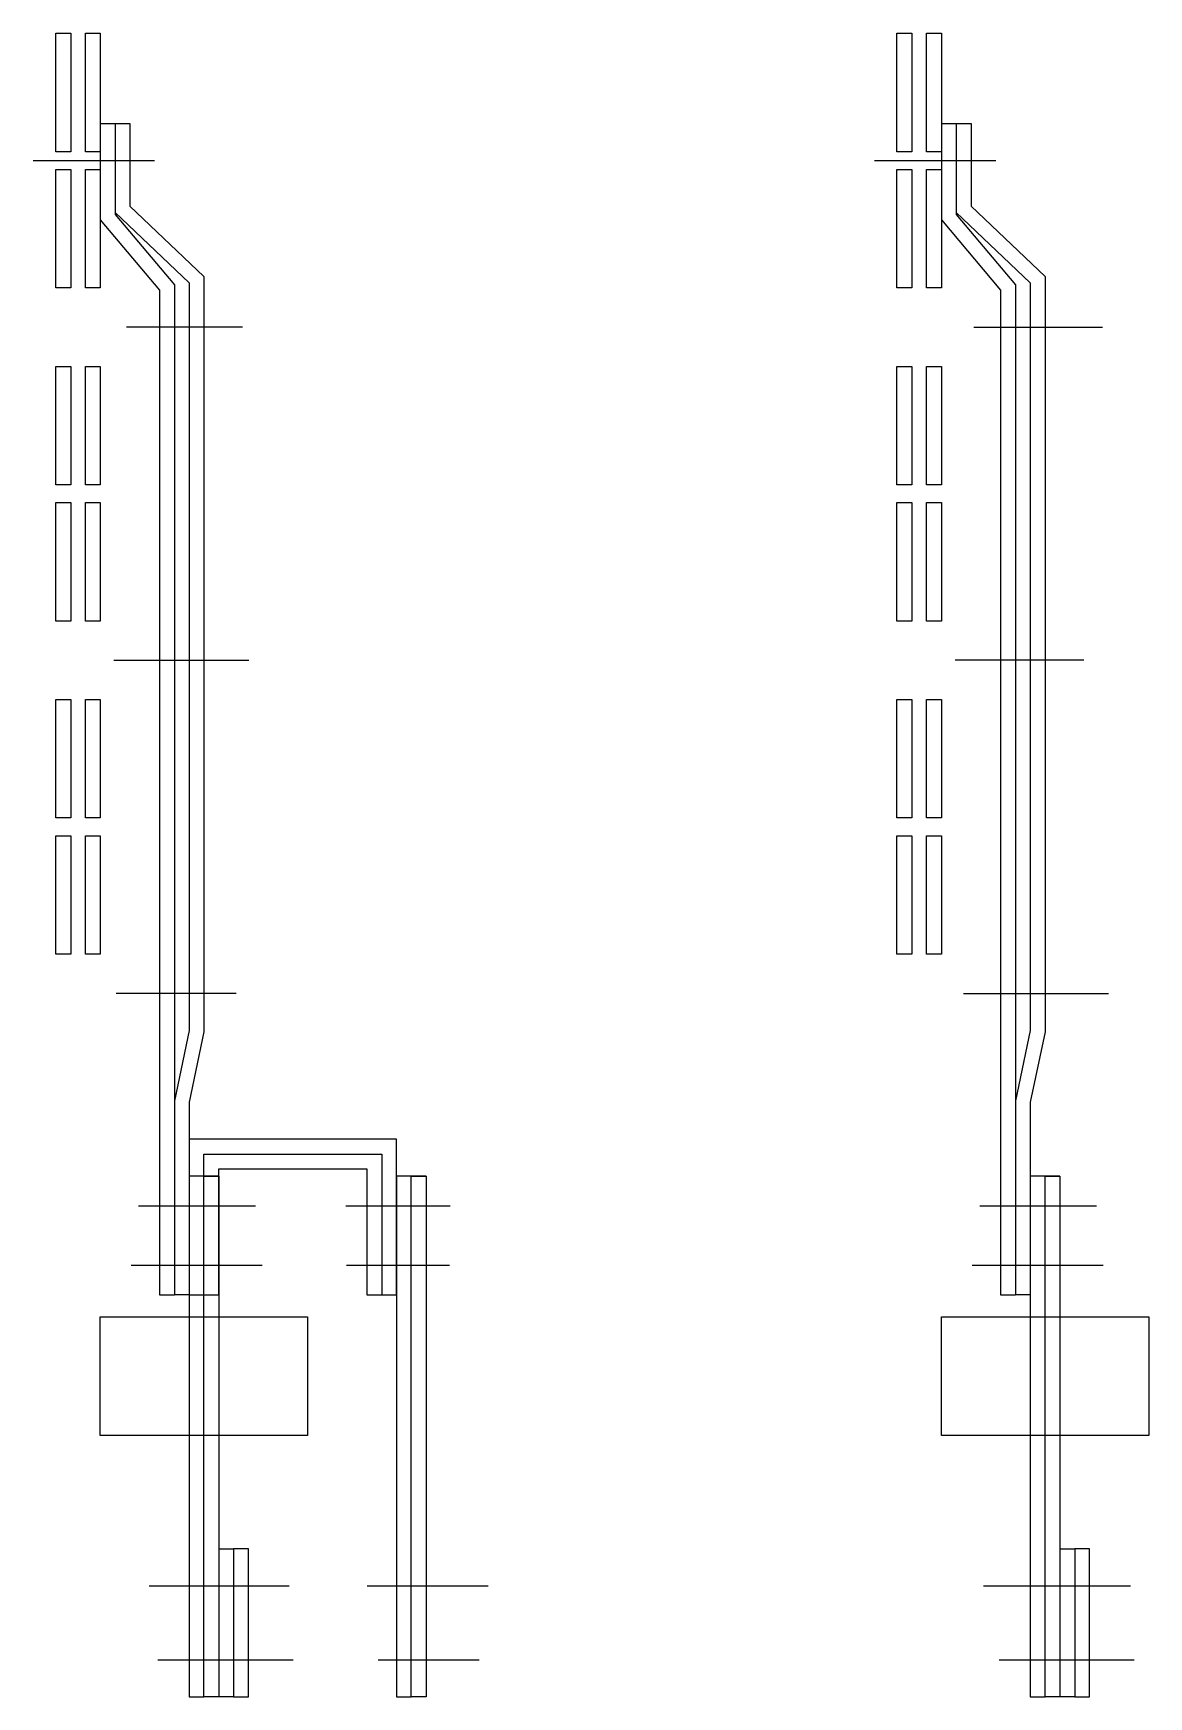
# Model space of a CAD drawing. Header units: millimetres. Extents: x -569 to 1240, y -1081 to 80.
# Drawn here: x -569 to 184, y -1044 to 80 of the extents above; entities that cross this region are included whole.
import ezdxf

# ---------------------------------------------------------------- set-up
doc = ezdxf.new("R2010")
doc.units = ezdxf.units.MM
doc.layers.add('1', color=7, linetype='Continuous')

msp = doc.modelspace()

# ---------------------------------------------------------------- linework, layer by layer
at = {"layer": '1', "color": 7, "linetype": 'Continuous'}
for p, q in [((-554, 0), (-554, 80)), ((-554, 80), (-544, 80)), ((-544, 80), (-544, 0)), ((-534, 0), (-534, 80)), ((-534, 80), (-524, 80)), ((-524, 80), (-524, 0)), ((14, 80), (24, 80)), ((14, 0), (14, 80)), ((24, 80), (24, 0)), ((34, 80), (44, 80)), ((34, 0), (34, 80)), ((44, 80), (44, 0)), ((-524, 19), (-514, 19)), ((-524, 19), (-524, -46)), ((-514, 19), (-504, 19)), ((-514, 19), (-514, -41)), ((-514, 19), (-514, -42.35)), ((-504, 19), (-504, -36.707)), ((44, 19), (44, -46)), ((44, 19), (54, 19)), ((54, 19), (54, -42.35)), ((54, 19), (54, -41)), ((54, 19), (64, 19)), ((64, 19), (64, -36.707)), ((-544, 0), (-554, 0)), ((-524, 0), (-534, 0)), ((24, 0), (14, 0)), ((44, 0), (34, 0)), ((-569.285, -6), (-487.331, -6)), ((-1.285, -6), (80.669, -6)), ((-554, -92), (-554, -12)), ((-554, -12), (-544, -12)), ((-544, -12), (-544, -92)), ((-534, -92), (-534, -12)), ((-534, -12), (-524, -12)), ((-524, -12), (-524, -92)), ((14, -12), (24, -12)), ((14, -92), (14, -12)), ((24, -12), (24, -92)), ((34, -12), (44, -12)), ((34, -92), (34, -12)), ((44, -12), (44, -92)), ((-514, -41), (-464, -88.5)), ((-514, -42.35), (-474, -89.85)), ((-504, -36.707), (-454, -84.207)), ((54, -41), (104, -88.5)), ((54, -42.35), (94, -89.85)), ((64, -36.707), (114, -84.207)), ((-524, -46), (-484, -93.5)), ((44, -46), (84, -93.5)), ((-474, -89.85), (-474, -118.5)), ((-464, -88.5), (-464, -118.5)), ((-454, -84.207), (-454, -118.5)), ((94, -89.85), (94, -118.5)), ((104, -88.5), (104, -118.5)), ((114, -84.207), (114, -118.5)), ((-544, -92), (-554, -92)), ((-524, -92), (-534, -92)), ((-484, -93.5), (-484, -118.5)), ((24, -92), (14, -92)), ((44, -92), (34, -92)), ((84, -93.5), (84, -118.5)), ((-428.02, -118.5), (-506.388, -118.5)), ((-484, -118.5), (-484, -772)), ((-474, -118.5), (-474, -772)), ((-464, -118.5), (-464, -593.459)), ((-454, -118.5), (-454, -594.5)), ((65.979, -118.5), (152.744, -118.5)), ((84, -118.5), (84, -772)), ((94, -118.5), (94, -772)), ((104, -118.5), (104, -593.459)), ((114, -118.5), (114, -594.5)), ((-554, -145), (-544, -145)), ((-554, -225), (-554, -145)), ((-544, -145), (-544, -225)), ((-534, -145), (-524, -145)), ((-534, -225), (-534, -145)), ((-524, -145), (-524, -225)), ((14, -225), (14, -145)), ((14, -145), (24, -145)), ((24, -145), (24, -225)), ((34, -225), (34, -145)), ((34, -145), (44, -145)), ((44, -145), (44, -225)), ((-544, -225), (-554, -225)), ((-524, -225), (-534, -225)), ((24, -225), (14, -225)), ((44, -225), (34, -225)), ((-554, -237), (-544, -237)), ((-554, -317), (-554, -237)), ((-544, -237), (-544, -317)), ((-534, -237), (-524, -237)), ((-534, -317), (-534, -237)), ((-524, -237), (-524, -317)), ((14, -317), (14, -237)), ((14, -237), (24, -237)), ((24, -237), (24, -317)), ((34, -317), (34, -237)), ((34, -237), (44, -237)), ((44, -237), (44, -317)), ((-544, -317), (-554, -317)), ((-524, -317), (-534, -317)), ((24, -317), (14, -317)), ((44, -317), (34, -317)), ((-514.785, -343.5), (-423.821, -343.5)), ((140.149, -343.5), (53.384, -343.5)), ((-554, -450), (-554, -370)), ((-554, -370), (-544, -370)), ((-544, -370), (-544, -450)), ((-534, -450), (-534, -370)), ((-534, -370), (-524, -370)), ((-524, -370), (-524, -450)), ((14, -370), (24, -370)), ((14, -450), (14, -370)), ((24, -370), (24, -450)), ((34, -370), (44, -370)), ((34, -450), (34, -370)), ((44, -370), (44, -450)), ((-544, -450), (-554, -450)), ((-524, -450), (-534, -450)), ((24, -450), (14, -450)), ((44, -450), (34, -450)), ((-554, -542), (-554, -462)), ((-554, -462), (-544, -462)), ((-544, -462), (-544, -542)), ((-534, -542), (-534, -462)), ((-534, -462), (-524, -462)), ((-524, -462), (-524, -542)), ((14, -462), (24, -462)), ((14, -542), (14, -462)), ((24, -462), (24, -542)), ((34, -462), (44, -462)), ((34, -542), (34, -462)), ((44, -462), (44, -542)), ((-544, -542), (-554, -542)), ((-524, -542), (-534, -542)), ((24, -542), (14, -542)), ((44, -542), (34, -542)), ((-432.218, -568.5), (-513.385, -568.5)), ((58.982, -568.5), (156.942, -568.5)), ((-464, -593.459), (-474, -640.959)), ((-454, -594.5), (-464, -642)), ((104, -593.459), (94, -640.959)), ((114, -594.5), (104, -642)), ((-474, -640.959), (-474, -772)), ((-464, -642), (-464, -772)), ((94, -640.959), (94, -772)), ((104, -642), (104, -772)), ((-454, -692), (-444, -692)), ((-498.147, -712), (-419.249, -712)), ((-358.232, -712), (-287.787, -712)), ((69.853, -712), (148.751, -712)), ((-503.219, -752), (-414.741, -752)), ((-357.772, -752), (-288.248, -752)), ((64.781, -752), (153.259, -752)), ((-484, -772), (-474, -772)), ((-464, -772), (-474, -772)), ((84, -772), (94, -772)), ((104, -772), (94, -772)), ((-524, -867), (-524, -787)), ((-524, -787), (-384, -787)), ((-384, -787), (-384, -867)), ((44, -787), (184, -787)), ((44, -867), (44, -787)), ((184, -787), (184, -867)), ((-384, -867), (-524, -867)), ((184, -867), (44, -867)), ((-444, -943.5), (-434, -943.5)), ((-424, -943.5), (-434, -943.5)), ((-434, -943.5), (-434, -1043.5)), ((-424, -1043.5), (-424, -943.5)), ((124, -943.5), (134, -943.5)), ((134, -943.5), (134, -1043.5)), ((144, -943.5), (134, -943.5)), ((144, -1043.5), (144, -943.5)), ((-490.975, -968.5), (-396.412, -968.5)), ((-343.783, -968.5), (-276.611, -968.5)), ((-337.979, -968.5), (-262.08, -968.5)), ((72.431, -968.5), (150.799, -968.5)), ((77.025, -968.5), (171.588, -968.5)), ((-485.064, -1018.5), (-393.879, -1018.5)), ((-336.451, -1018.5), (-268.193, -1018.5)), ((82.936, -1018.5), (174.121, -1018.5)), ((-434, -1043.5), (-444, -1043.5)), ((-434, -1043.5), (-424, -1043.5)), ((134, -1043.5), (124, -1043.5)), ((134, -1043.5), (144, -1043.5))]:
    msp.add_line(p, q, dxfattribs=at)
at = {"layer": '1', "color": 2, "linetype": 'Continuous'}
for p, q in [((-324, -667), (-464, -667)), ((-324, -772), (-324, -667)), ((-454, -772), (-454, -677)), ((-454, -677), (-334, -677)), ((-334, -677), (-334, -772)), ((-444, -772), (-444, -687)), ((-444, -687), (-344, -687)), ((-344, -687), (-344, -772)), ((-464, -772), (-444, -772)), ((-344, -772), (-324, -772))]:
    msp.add_line(p, q, dxfattribs=at)
at = {"layer": '1', "color": 1, "linetype": 'Continuous'}
for p, q in [((-464, -667), (-464, -772)), ((-444, -692), (-464, -692)), ((-464, -692), (-464, -1043.5)), ((-454, -1043.5), (-454, -692)), ((-444, -692), (-444, -1043.5)), ((104, -692), (104, -1043.5)), ((124, -692), (104, -692)), ((114, -1043.5), (114, -692)), ((114, -692), (124, -692)), ((124, -692), (124, -1043.5)), ((-464, -1043.5), (-454, -1043.5)), ((-444, -1043.5), (-454, -1043.5)), ((104, -1043.5), (114, -1043.5)), ((124, -1043.5), (114, -1043.5))]:
    msp.add_line(p, q, dxfattribs=at)
at = {"layer": '1', "color": 5, "linetype": 'Continuous'}
for p, q in [((-324, -692), (-324, -1043.5)), ((-304, -692), (-324, -692)), ((-314, -1043.5), (-314, -692)), ((-314, -692), (-304, -692)), ((-304, -692), (-304, -1043.5)), ((-324, -1043.5), (-314, -1043.5)), ((-304, -1043.5), (-314, -1043.5))]:
    msp.add_line(p, q, dxfattribs=at)

doc.saveas('drawing.dxf')
